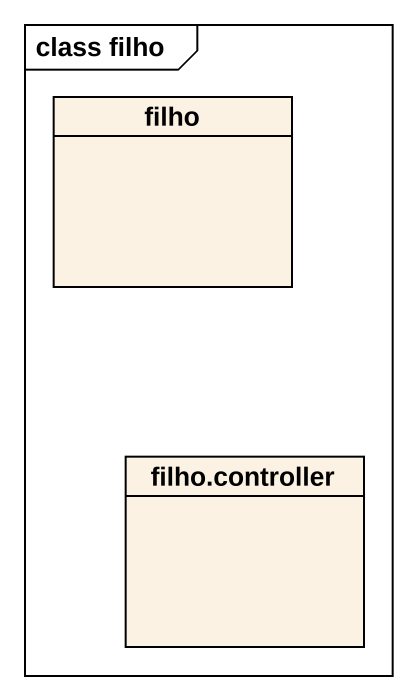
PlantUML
@startuml
mainframe class filho
hide circle
hide empty members
class filho
class "filho.controller" as filho_controller
@enduml
